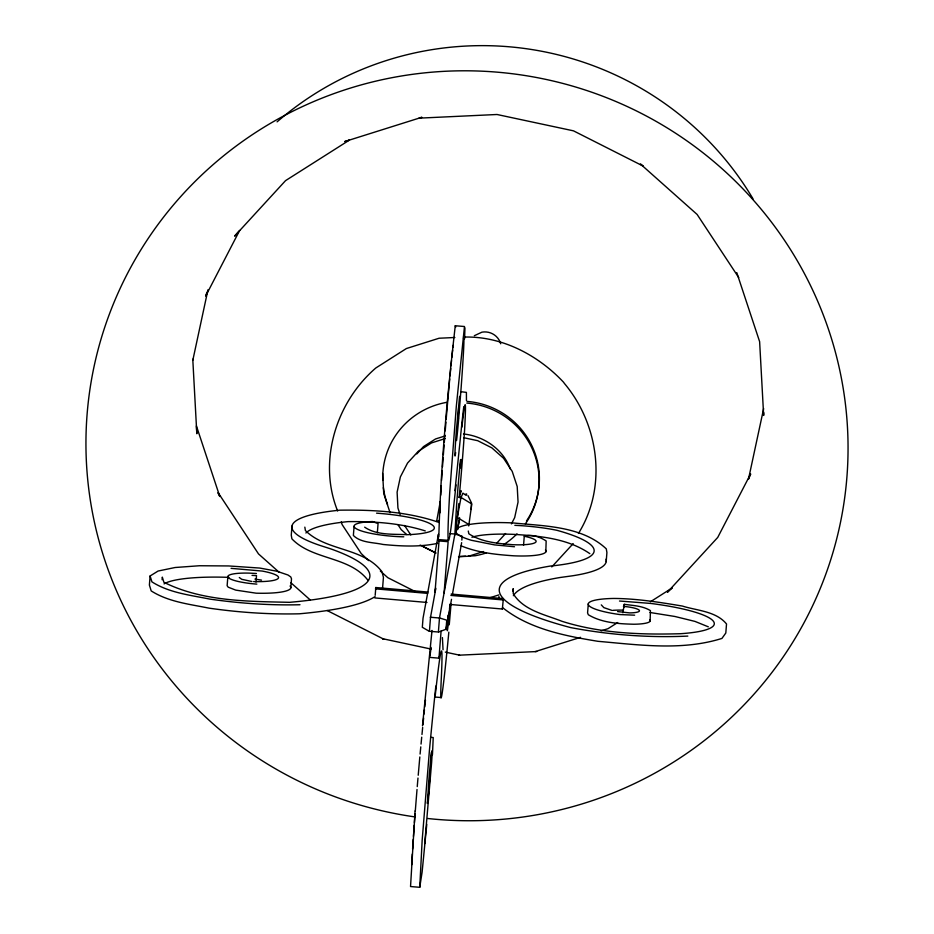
<?xml version="1.0" encoding="UTF-8"?>
<svg xmlns="http://www.w3.org/2000/svg" width="934" height="934" viewBox="0 0 934 934"><rect width="100%" height="100%" fill="white"/><g stroke="black" fill="none" stroke-linecap="round" stroke-linejoin="round"><path stroke-width="1.4" d="M415.07 810.981L410.54 886.541L419.751 887.3L422.145 840.553L429.43 750.317A249.962 4.647 -85.3 0 1 435.851 686.023M443.043 649.737L442.401 637.583M466.451 400.558L466.405 392.385L460.789 391.696M464.595 338.855L464.957 327.857M763.755 412.688L763.65 415.432L759.622 341.634L736.786 272.635M460.684 468.051L461.022 459.446L459.995 467.292M432.465 754.602L433.224 737.545L430.586 737.335M441.56 480.391L442.226 470.864M442.506 466.778L442.879 461.338A86.862 1.611 -85.3 0 1 443.171 457.415M290.789 587.883L291.501 578.823L290.778 576.955L287.976 575.005L276.733 571.188L259.815 568.07L228.632 565.946L199.421 565.747L175.102 567.51L158.103 571.036L150.105 575.974L149.393 585.046L151.203 590.918C168.459 601.916 189.333 604.146 208.971 608.139C238.87 612.435 269.062 614.525 299.265 613.801A249.962 45.743 4.5 0 0 375.094 596.581M162.107 579.722L162.318 577.13L163.894 582.279C202.363 601.519 247.568 601.356 289.738 602.325L290.964 602.196A236.36 43.256 4.5 0 0 330.776 548.888L320.117 545.468A153.538 28.102 4.5 0 1 339.824 510.174C373.191 509.731 407.434 511.47 439.19 522.491M227.849 576.663L227.137 585.723L228.176 587.171L235.73 590.113L256.149 593.183A46.233 8.464 4.5 0 0 290.065 586.015M255.998 582.08L256.511 575.601L252.028 575.379M291.98 526.076L291.268 535.147L291.898 538.848C312.26 560.202 349.001 556.022 367.786 580.049M354.079 526.402L353.367 535.474C360.886 542.911 373.25 542.269 383.045 544.464C401.2 546.238 419.775 547.207 437.731 543.308M377.348 532.695L378.06 523.624L372.526 521.546A38.808 7.098 4.5 0 0 357.43 529.368A38.808 7.098 4.5 0 0 403.78 536.828M375.188 595.297L375.807 587.521L427.982 592.063M439.891 506.567L440.299 501.395L436.61 521.464L439.213 520.425M438.034 539.432L438.443 534.248L423.032 618.226L422.32 627.286L429.173 631.256M422.495 725.765L432.01 630.438M435.127 590.825L439.155 539.595L448.378 540.354M429.745 657.396L438.957 658.155L441.093 631.115M444.094 592.915L448.133 541.697L438.91 540.938L439.155 539.595M438.641 632.038L446.032 629.236L446.744 620.176L439.739 618.028L430.282 617.246M457.613 529.601L459.598 517.763M461.641 542.666L452.301 595.075M461.851 540.086L462.05 537.494M450.176 604.473L502.352 609.015L503.356 598.612L451.18 594.071M512.988 591.222L513.186 588.63L513.28 593.791C523.519 610.427 545.001 614.572 561.964 621.297C600.06 633.369 640.689 634.863 680.372 633.719A86.862 15.901 4.5 0 0 712.712 620.48A86.862 15.901 4.5 0 0 650.706 603.434L619.522 601.029M523.554 545.316L524.266 536.244C531.715 533.921 539.852 536.875 546.157 540.938L545.818 551.889M588.292 603.819L587.579 612.879L588.315 614.747C601.788 622.838 618.518 623.842 633.917 624.239A28.884 5.289 4.5 0 0 649.714 619.674M606.201 561.626L606.913 552.566L606.283 548.853C581.824 525.912 544.218 526.111 512.754 522.912A68.894 12.609 4.5 0 0 471.39 540.296L494.553 544.896L514.494 546.752M622.908 612.832L624.274 604.321C633.065 605.594 642.685 605.804 650.426 610.614L650.134 621.087M624.064 606.913L624.274 604.321M430.329 772.441L429.208 785.284M417.977 778.057L417.731 780.871A86.862 1.611 -85.3 0 0 417.253 786.603M418.222 775.243L419.821 756.972M424.725 843.589L431.601 762.774A33.192 0.619 -85.3 0 0 430.796 761.187M426.768 824.418L422.121 872.064L419.751 887.3M449.488 609.178L449.954 604.123M455.512 534.703L458.863 503.519M428.811 792.16L427.387 803.462L428.939 778.944A46.233 0.864 -85.3 0 1 431.345 752.372M454.963 490.654L459.983 441.98A153.538 2.849 -85.3 0 1 463.778 406.664M456.026 484.874L454.146 502.118A249.962 4.647 -85.3 0 1 449.674 493.047L456.317 406.278L464.478 326.515L455.267 325.756C447.304 395.864 440.661 466.311 438.828 536.875M459.575 396.343L456.341 430.784A46.233 0.864 -85.3 0 0 455.652 452.558M458.442 418.023L458.022 420.557L458.699 407.504M434.882 592.156L435.641 588.011M435.758 588.794L430.527 617.269L429.43 631.279L438.385 632.014L439.494 618.004L454.905 534.026L456.528 506.24A38.808 0.724 -85.3 0 1 460.485 459.668M468.121 524.056L457.321 517.518L461.011 497.437L471.81 503.986L468.728 525.947M457.427 529.59L459.446 519.573M438.957 658.155L439.213 656.812M446.032 629.236L451.507 599.348M192.824 360.244L207.967 289.762M375.807 587.521L375.515 588.864L427.702 593.394M471.121 509.497L471.472 502.842L467.957 495.604M502.352 609.015L502.644 607.672C529.426 629.061 565 635.926 598.017 641.319C638.949 644.869 682.007 650.998 721.935 638.424L725.811 633.019L726.524 623.959C715.911 611.093 697.231 610.731 682.369 606.049C659.661 602.302 636.766 598.554 613.696 598.449A46.233 8.464 4.5 0 0 588.397 604.742A46.233 8.464 4.5 0 0 619.989 614.572L634.641 615.179M763.65 408.602L748.508 479.084L750.714 474.087M459.353 497.308L461.209 490.794L460.812 491.564M206.963 292.225L205.655 296.101L239.653 230.441L234.609 236.127L285.535 180.647L349.398 140.112L344.716 141.559L421.841 117.275L419.004 118.151L497.028 114.497L573.488 130.842L643.152 166.077L640.444 164.022L697.138 214.47L738.724 277.561M511.423 523.892L514.681 517.599L518.055 502.06L517.202 486.497L512.217 471.39L503.601 458.314L491.844 447.853L477.718 440.696L463.743 437.707M578.45 533.419C607.404 487.011 599.021 424.666 564.451 383.5L563.471 382.146C537.821 354.85 501.441 335.808 463.451 337.092M750.492 474.168L717.732 537.424L667.436 592.226L672.211 587.93L650.414 601.765M416.821 453.901L423.534 446.592L435.548 438.957L445.098 435.956M496.946 542.969L505.598 533.536M551.784 566.915L573.184 543.6M474.309 335.715L481.944 332.165A16.368 16.088 10.4 0 1 500.706 343.782M617.713 622.523L608.022 628.675L601.157 630.835M445.179 438.595L431.52 442.903L418.292 451.297L407.551 463.054L400.382 476.9L397.113 492.125L397.931 508.003L400.172 514.751M483.532 551.527L468.541 556.244L458.524 556.711M487.922 598.367L498.826 594.923M535.205 651.617L580.551 637.327M454.858 337.501L439.097 338.236L406.372 348.545L375.807 367.996C335.983 402.285 317.653 461.431 337.629 510.98M458.781 556.524L465.587 556.197M468.308 556.08L475.114 555.753A78.386 77.043 10.4 0 0 486.439 552.87M536.723 651.547L458.722 655.201L459.575 655.166L445.308 652.107M687.833 636.089C648.628 637.922 609.26 634.875 570.709 627.601A249.962 45.743 4.5 0 1 550.231 566.074A140.637 25.732 4.5 0 0 556.804 530.279A56.402 10.321 4.5 0 0 514.844 525.328M299.977 604.742C269.774 605.466 239.583 603.376 209.683 599.079C190.046 595.086 169.171 592.845 151.915 581.859L150.105 575.974M622.85 610.124L618.81 610.089A33.192 6.071 4.5 0 0 612.856 610.346M256.418 573.488L248.969 573.114A28.884 5.289 4.5 0 0 228.118 577.375A28.884 5.289 4.5 0 0 256.862 584.124M231.095 568.351L262.209 571.059A33.192 6.071 4.5 0 1 278.204 578.38A33.192 6.071 4.5 0 1 253.639 581.567M449.779 533.606L455.15 534.05L462.155 536.198M434.672 697.009L441.257 697.546M450.888 595.413L503.076 599.943M374.803 597.923L426.978 602.453M623.422 606.364L627.846 606.866A17.396 3.187 4.5 0 1 639.44 610.591A17.396 3.187 4.5 0 1 629.656 612.902L617.596 611.583M251.923 581.508L241.696 579.29L239.302 577.516M649.994 612.494L674.873 616.475L694.989 621.414L708.322 626.819M254.947 579.08L261.497 580.119M463.509 433.995C483.812 436.073 503.298 449.324 510.174 468.868M431.041 649.06L382.555 638.693L383.781 639.171L327.087 610.497M611.898 610.369L603.831 607.625L601.298 604.882M425.285 530.921C400.382 523.04 373.927 521.324 347.95 521.627A140.637 25.732 4.5 0 0 305.908 532.999M461.127 545.841C477.776 552.73 495.954 554.586 513.782 555.812A38.808 7.098 4.5 0 0 545.444 549.998M423.312 546.577L436.096 553.033M420.102 545.059L434.684 552.438M415.934 591.911L387.797 577.679L380.325 571.024M589.833 553.64C567.837 538.474 540.062 536.023 514.132 534.388A56.402 10.321 4.5 0 0 471.927 537.284M406.664 534.505L401.235 529.671L398.047 524.838M368.591 560.587L361.201 553.535L342.148 524.616L341.249 521.884M278.939 572.098L258.508 553.92L218.287 492.907M290.766 582.629L310.123 599.85M364.657 527.161C376.647 535.451 393.354 533.968 407.469 534.692A56.402 10.321 4.5 0 0 431.975 524.78A56.402 10.321 4.5 0 0 376.565 513.163M404.539 525.457L410.797 534.948M217.937 492.907L219.782 496.491L196.42 425.939L196.829 433.738L192.778 359.205M455.267 325.756L455.734 327.098M390.073 512.743L383.734 493.572L382.636 473.468M468.284 531.026L468.833 533.769C481.629 542.21 497.775 543.483 512.719 544.697A28.195 5.16 4.5 0 0 535.416 542.467A28.195 5.16 4.5 0 0 524.266 536.244M304.834 527.138L305.406 530.535C326.328 551.399 363.268 547.149 381.983 571.748L383.43 577.305L382.718 586.365A249.962 45.743 4.5 0 1 382.123 589.05M498.931 596.522L498.989 599.254M467.093 401.398A78.386 77.043 10.4 0 1 526.472 521.009M387.54 504.43A78.386 77.043 10.4 0 1 383.349 487.641M382.753 480.426A78.386 77.043 10.4 0 1 446.674 402.356M414.708 816.876A381.259 374.756 10.4 0 1 163.625 217.05A381.259 374.756 10.4 0 1 816.678 298.88A381.259 374.756 10.4 0 1 427.597 818.488M277.083 121.864A311.839 306.515 10.4 0 1 753.014 198.837M465.494 494.366A15.715 1.553 -47.6 0 1 466.159 495.394L462.925 493.129A15.715 0.864 -62.5 0 1 460.801 497.939M466.79 403.068A78.386 77.043 10.4 0 1 525.363 523.857M517.016 533.851A78.386 77.043 10.4 0 1 503.496 544.744M461.898 427.142A140.637 2.615 -85.3 0 1 464.642 429.08A56.402 1.051 -85.3 0 1 459.201 497.086M164.057 583.902A86.862 15.901 4.5 0 1 228.912 577.352M411.707 864.756A86.862 1.611 -85.3 0 1 412.291 854.061M412.594 849.146A86.862 1.611 -85.3 0 1 413.237 839.386M413.447 836.397A86.862 1.611 -85.3 0 1 414.229 825.364M414.439 822.574A86.862 1.611 -85.3 0 1 415.081 813.958M415.303 811.039A86.862 1.611 -85.3 0 1 417.019 789.499M420.09 754.065A236.36 4.39 -85.3 0 1 420.779 746.885M421.047 744.071A236.36 4.39 -85.3 0 1 421.713 737.171M421.981 734.474A236.36 4.39 -85.3 0 1 422.67 727.434M422.939 724.691A236.36 4.39 -85.3 0 1 423.616 717.989M424.013 714.113A236.36 4.39 -85.3 0 1 424.456 709.747M424.748 706.91A236.36 4.39 -85.3 0 1 425.472 700.08M463.509 338.703A86.862 1.611 -85.3 0 1 460.999 389.548L458.559 420.347A33.192 0.619 -85.3 0 1 456.539 440.579M443.37 454.741A86.862 1.611 -85.3 0 1 444.105 445.028M444.327 442.202A86.862 1.611 -85.3 0 1 444.888 435.127M445.226 430.866A86.862 1.611 -85.3 0 1 445.938 422.168M446.183 419.261A86.862 1.611 -85.3 0 1 449.721 378.971M450.013 375.888A86.862 1.611 -85.3 0 1 450.725 368.51M450.994 365.731A86.862 1.611 -85.3 0 1 451.519 360.559M451.858 357.29A86.862 1.611 -85.3 0 1 452.64 350.017M452.932 347.53A86.862 1.611 -85.3 0 1 453.188 345.335M440.054 512.813A236.36 4.39 -85.3 0 1 440.334 504.827M440.778 495.137A236.36 4.39 -85.3 0 1 441.268 485.703M429.99 656.053A249.962 4.647 -85.3 0 1 431.146 647.425M606.061 559.174A153.538 28.102 4.5 0 1 571.888 575.881L560.307 577.469A236.36 43.256 4.5 0 0 513.373 595.705M451.029 603.994A56.402 1.051 -85.3 0 1 449.242 624.799M435.104 696.927A236.36 4.39 -85.3 0 1 441.548 672.889L441.152 681.33A153.538 2.849 -85.3 0 0 448.834 632.143M449.919 606.983A38.808 0.724 -85.3 0 1 447.993 615.179M461.198 497.46L461.127 498.207L459.003 497.273L461.198 497.46"/></g></svg>
